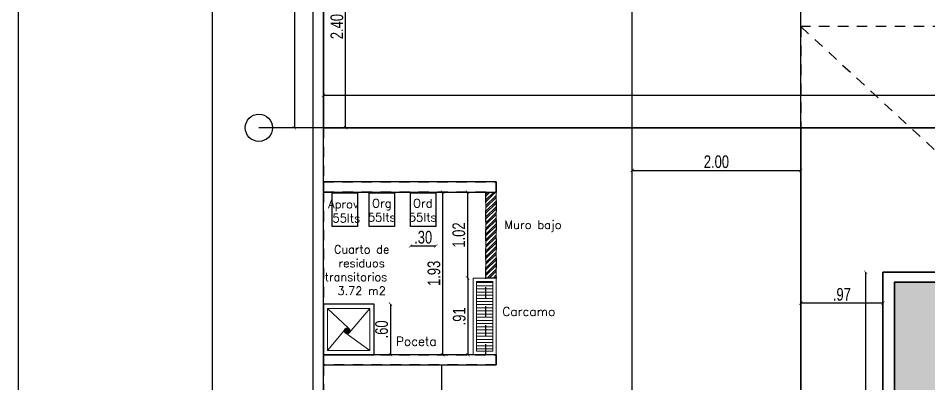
# Model space of a CAD drawing. Header units: metres. Extents: x 167 to 250, y 44 to 219.
# Drawn here: x 171.67 to 182.47, y 113.15 to 117.49 of the extents above; entities that cross this region are included whole.
import ezdxf

# ---------------------------------------------------------------- set-up
doc = ezdxf.new("R2010")
doc.units = ezdxf.units.M
doc.set_wipeout_variables(frame=1)
doc.linetypes.add('$0$$7$HIDDEN', pattern=[0.375, 0.25, -0.125])
doc.linetypes.add('06-PT1-01$0$HIDDEN2', pattern=[0.1875, 0.125, -0.0625])
for name, color, linetype, lineweight in [('A-PISO -ACHU', 55, 'Continuous', 0), ('A-PLAN-ACHU1', 105, 'Continuous', 9), ('A-PLAN-ACHU5', 252, 'Continuous', 5), ('A-WIPEOUT', 255, 'Continuous', 0), ('canchas', 7, 'Continuous', 0), ('cesped hatch', 70, 'Continuous', 0), ('muros', 5, 'Continuous', 25), ('puntea', 253, '06-PT1-01$0$HIDDEN2', 25)]:
    doc.layers.add(name, color=color, linetype=linetype, lineweight=lineweight)
doc.layers.add('A_MOBILIARIO', color=8, linetype='Continuous')
doc.layers.add('A_TEXTO', color=130, linetype='Continuous')
doc.styles.add('CORDENADAS', font='romans.shx', dxfattribs={"height": 1})
doc.styles.add('ING_75', font='swisscl.ttf', dxfattribs={"height": 0.15})
doc.dimstyles.new('ESC_1_75_ING', dxfattribs={"dimtxt": 0.15, "dimasz": 0.04, "dimexe": 0, "dimexo": 0, "dimgap": 0.0263, "dimtad": 1, "dimzin": 4, "dimdsep": 46, "dimtxsty": 'ING_75', "dimblk": 'ARCHTICK', "dimcen": 0.06, "dimse1": 1, "dimse2": 1, "dimclrd": 256, "dimclre": 2, "dimclrt": 1, "dimadec": 0, "dimazin": 0, "dimtfac": 1, "dimtix": 1, "dimtmove": 2, "dimatfit": 3, "dimldrblk": 'ARCHTICK', "dimfxl": 0, "dimtvp": 1.75, "dimtolj": 1, "dimtzin": 4, "dimarcsym": 0})

# ---------------------------------------------------------------- blocks, each defined once
blk = doc.blocks.new('*U656')
blk.add_wipeout([(0, 0), (0.91, 0), (0.91, -0.275), (0, -0.275)]).dxf.layer = 'A-WIPEOUT'
at = {"layer": 'A-PISO -ACHU', "linetype": 'Continuous', "transparency": 33554559}
h = blk.add_hatch(dxfattribs=at)
h.set_pattern_fill('LINE', color=252, scale=0.3, angle=270, style=0)
h.set_pattern_definition([(270, (-2906.91132, -1262.799436), (0.0375, 0), [])])
h.paths.add_polyline_path([(0.04, -0.04), (0.87, -0.04), (0.87, -0.235), (0.04, -0.235)])
at = {"layer": 'A-PISO -ACHU', "color": 252, "linetype": 'Continuous'}
for points in [[(0, 0), (0.91, 0), (0.91, -0.275), (0, -0.275)], [(0.04, -0.04), (0.87, -0.04), (0.87, -0.235), (0.04, -0.235)]]:
    blk.add_lwpolyline(points, close=True, dxfattribs=at)
blk = doc.blocks.new('_ArchTick')
at = {"color": 0, "linetype": 'ByBlock', "const_width": 0.15}
blk.add_lwpolyline([(-0.5, -0.5), (0.5, 0.5)], dxfattribs=at)
blk = doc.blocks.new('*D657')
at = {"layer": 'Defpoints', "color": 0, "transparency": 16777216}
for p in [(177.22, 115.425), (176.361, 113.495), (176.707, 113.495)]:
    blk.add_point(p, dxfattribs=at)
at = {"layer": 'muros', "lineweight": -2, "transparency": 16777216}
blk.add_line((176.707, 115.425), (176.707, 113.495), dxfattribs=at)
at = {"layer": 'muros', "lineweight": -2, "transparency": 16777216, "xscale": 0.04, "yscale": 0.04, "zscale": 0.04}
for p, rotation in [((176.707, 115.425), 90), ((176.707, 113.495), 270)]:
    blk.add_blockref('_ArchTick', p, dxfattribs=dict(at, rotation=rotation))
at = {"layer": 'muros', "color": 1, "transparency": 16777216, "insert": (176.604, 114.46), "char_height": 0.15, "attachment_point": 5, "rotation": 90, "style": 'ING_75'}
blk.add_mtext('\\A1;1.93', dxfattribs=at)
blk = doc.blocks.new('sifon b')
for p, q in [((-0.032, 0.012), (0.017, 0.012)), ((-0.032, 0.008), (0.017, 0.008)), ((-0.032, 0.004), (0.017, 0.004)), ((-0.032, 0), (0.017, 0)), ((-0.028, 0.02), (0.013, 0.02)), ((-0.028, 0.016), (0.013, 0.016)), ((-0.017, 0.028), (0.003, 0.028)), ((-0.017, 0.024), (0.003, 0.024)), ((-0.028, -0.004), (0.013, -0.004)), ((-0.028, -0.008), (0.013, -0.008)), ((-0.017, -0.012), (0.003, -0.012)), ((-0.017, -0.016), (0.003, -0.016))]:
    blk.add_line(p, q)
for radius in [0.0339, 0.0339, 0.0299]:
    blk.add_circle((-0.007, 0.006), radius)
for centre, start, end in [((-0.032, 0.01), 90, 270), ((-0.032, 0.002), 90, 270), ((-0.028, 0.018), 90, 270), ((-0.017, 0.026), 90, 270), ((0.003, 0.026), 270, 90), ((0.013, 0.018), 270, 90), ((0.017, 0.01), 270, 90), ((0.017, 0.002), 270, 90), ((-0.028, -0.006), 90, 270), ((-0.017, -0.014), 90, 270), ((0.003, -0.014), 270, 90), ((0.013, -0.006), 270, 90)]:
    blk.add_arc(centre, 0.00199, start, end)
blk = doc.blocks.new('etgtg')
at = {"layer": 'A-PLAN-ACHU5'}
for p, q in [((1576.757, -214.038), (1576.999, -214.271)), ((1577.257, -214.038), (1577.015, -214.326)), ((1576.757, -214.538), (1576.957, -214.295)), ((1577.257, -214.538), (1576.974, -214.334))]:
    blk.add_line(p, q, dxfattribs=at)
blk.add_lwpolyline([(1577.257, -214.538), (1577.257, -214.038), (1576.757, -214.038), (1576.757, -214.538)], close=True, dxfattribs=at)
at = {"layer": 'A_MOBILIARIO'}
blk.add_lwpolyline([(1577.307, -214.588), (1577.307, -213.988), (1576.707, -213.988), (1576.707, -214.588), (1577.307, -214.588)], dxfattribs=at)
at = {"layer": 'A-PLAN-ACHU5', "xscale": -1, "rotation": 164.451839968517}
blk.add_blockref('sifon b', (1576.998, -214.3), dxfattribs=at)
blk = doc.blocks.new('*D659')
at = {"layer": 'Defpoints', "color": 0, "transparency": 16777216}
for p in [(176.326, 115.015), (176.626, 115.015), (176.326, 114.784)]:
    blk.add_point(p, dxfattribs=at)
at = {"layer": 'muros', "lineweight": -2, "transparency": 16777216}
blk.add_line((176.626, 114.784), (176.326, 114.784), dxfattribs=at)
at = {"layer": 'muros', "lineweight": -2, "transparency": 16777216, "xscale": 0.04, "yscale": 0.04, "zscale": 0.04, "rotation": 180}
blk.add_blockref('_ArchTick', (176.326, 114.784), dxfattribs=at)
at = {"layer": 'muros', "lineweight": -2, "transparency": 16777216, "xscale": 0.04, "yscale": 0.04, "zscale": 0.04}
blk.add_blockref('_ArchTick', (176.626, 114.784), dxfattribs=at)
at = {"layer": 'muros', "color": 1, "transparency": 16777216, "insert": (176.476, 114.888), "char_height": 0.15, "attachment_point": 5, "style": 'ING_75'}
blk.add_mtext('\\A1;.30', dxfattribs=at)
blk = doc.blocks.new('*D660')
at = {"layer": 'Defpoints', "color": 0, "transparency": 16777216}
for p in [(177.121, 115.425), (176.995, 114.405), (177.002, 114.405)]:
    blk.add_point(p, dxfattribs=at)
at = {"layer": 'muros', "lineweight": -2, "transparency": 16777216}
blk.add_line((177.002, 115.425), (177.002, 114.405), dxfattribs=at)
at = {"layer": 'muros', "lineweight": -2, "transparency": 16777216, "xscale": 0.04, "yscale": 0.04, "zscale": 0.04}
for p, rotation in [((177.002, 115.425), 90), ((177.002, 114.405), 270)]:
    blk.add_blockref('_ArchTick', p, dxfattribs=dict(at, rotation=rotation))
at = {"layer": 'muros', "color": 1, "transparency": 16777216, "insert": (176.899, 114.915), "char_height": 0.15, "attachment_point": 5, "rotation": 90, "style": 'ING_75'}
blk.add_mtext('\\A1;1.02', dxfattribs=at)
blk = doc.blocks.new('*D661')
at = {"layer": 'Defpoints', "color": 0, "transparency": 16777216}
for p in [(175.893, 114.095), (175.893, 113.495), (176.088, 113.495)]:
    blk.add_point(p, dxfattribs=at)
at = {"layer": 'muros', "lineweight": -2, "transparency": 16777216}
blk.add_line((176.088, 114.095), (176.088, 113.495), dxfattribs=at)
at = {"layer": 'muros', "lineweight": -2, "transparency": 16777216, "xscale": 0.04, "yscale": 0.04, "zscale": 0.04}
for p, rotation in [((176.088, 114.095), 90), ((176.088, 113.495), 270)]:
    blk.add_blockref('_ArchTick', p, dxfattribs=dict(at, rotation=rotation))
at = {"layer": 'muros', "color": 1, "transparency": 16777216, "insert": (175.984, 113.795), "char_height": 0.15, "attachment_point": 5, "rotation": 90, "style": 'ING_75'}
blk.add_mtext('\\A1;.60', dxfattribs=at)
blk = doc.blocks.new('*D662')
at = {"layer": 'Defpoints', "color": 0, "transparency": 16777216}
for p in [(177.213, 114.405), (177.007, 113.495), (177.369, 113.495)]:
    blk.add_point(p, dxfattribs=at)
at = {"layer": 'muros', "lineweight": -2, "transparency": 16777216}
blk.add_line((177.007, 114.405), (177.007, 113.495), dxfattribs=at)
at = {"layer": 'muros', "lineweight": -2, "transparency": 16777216, "xscale": 0.04, "yscale": 0.04, "zscale": 0.04}
for p, rotation in [((177.007, 114.405), 90), ((177.007, 113.495), 270)]:
    blk.add_blockref('_ArchTick', p, dxfattribs=dict(at, rotation=rotation))
at = {"layer": 'muros', "color": 1, "transparency": 16777216, "insert": (176.904, 113.95), "char_height": 0.15, "attachment_point": 5, "rotation": 90, "style": 'ING_75'}
blk.add_mtext('\\A1;.91', dxfattribs=at)
blk = doc.blocks.new('canchas multiusos')
at = {"layer": 'cesped hatch', "transparency": 33554559}
h = blk.add_hatch(color=30, dxfattribs=at)
h.dxf.hatch_style = 1
h.paths.add_polyline_path([(31.844, 18.888), (0.396, 18.888), (0.396, 0.338), (31.844, 0.338)])
at = {"lineweight": 30}
for p, q in [((32.2, 19.2), (0, 19.2)), ((32.2, 14), (32.2, 19.2))]:
    blk.add_line(p, q, dxfattribs=at)
at = {"linetype": 'Continuous'}
blk.add_line((32.2, 19.2), (6.2, 19.2), dxfattribs=at)
at = {"lineweight": 30}
blk.add_lwpolyline([(0.396, 18.888), (31.844, 18.888), (31.844, 0.338), (0.396, 0.338)], close=True, dxfattribs=at)
blk = doc.blocks.new('A$Cb2b0d80f')
at = {"layer": 'canchas', "color": 0, "linetype": 'ByBlock', "lineweight": -2, "rotation": 90}
blk.add_blockref('canchas multiusos', (19.2, -32.2), dxfattribs=at)
blk = doc.blocks.new('*D808')
at = {"layer": 'Defpoints', "color": 0, "transparency": 16777216}
for p in [(183.691, 114.475), (181.724, 107.115), (183.691, 107.115)]:
    blk.add_point(p, dxfattribs=at)
at = {"layer": 'muros', "lineweight": -2, "transparency": 16777216}
blk.add_line((181.724, 114.475), (181.724, 107.115), dxfattribs=at)
at = {"layer": 'muros', "lineweight": -2, "transparency": 16777216, "xscale": 0.04, "yscale": 0.04, "zscale": 0.04}
for p, rotation in [((181.724, 114.475), 90), ((181.724, 107.115), 270)]:
    blk.add_blockref('_ArchTick', p, dxfattribs=dict(at, rotation=rotation))
at = {"layer": 'muros', "color": 1, "transparency": 16777216, "insert": (181.621, 110.795), "char_height": 0.15, "attachment_point": 5, "rotation": 90, "style": 'ING_75'}
blk.add_mtext('\\A1;7.36', dxfattribs=at)
blk = doc.blocks.new('*D831')
at = {"layer": 'Defpoints', "color": 0, "transparency": 16777216}
for p in [(180.955, 116.188), (181.929, 114.475), (180.955, 114.107)]:
    blk.add_point(p, dxfattribs=at)
at = {"layer": 'muros', "lineweight": -2, "transparency": 16777216}
blk.add_line((181.929, 114.107), (180.955, 114.107), dxfattribs=at)
at = {"layer": 'muros', "lineweight": -2, "transparency": 16777216, "xscale": 0.04, "yscale": 0.04, "zscale": 0.04, "rotation": 180}
blk.add_blockref('_ArchTick', (180.955, 114.107), dxfattribs=at)
at = {"layer": 'muros', "lineweight": -2, "transparency": 16777216, "xscale": 0.04, "yscale": 0.04, "zscale": 0.04}
blk.add_blockref('_ArchTick', (181.929, 114.107), dxfattribs=at)
at = {"layer": 'muros', "color": 1, "transparency": 16777216, "insert": (181.442, 114.21), "char_height": 0.15, "attachment_point": 5, "style": 'ING_75'}
blk.add_mtext('\\A1;.97', dxfattribs=at)
blk = doc.blocks.new('*D862')
at = {"layer": 'Defpoints', "color": 0, "transparency": 16777216}
for p in [(175.293, 118.588), (175.556, 118.588), (175.293, 116.188)]:
    blk.add_point(p, dxfattribs=at)
at = {"layer": 'muros', "lineweight": -2, "transparency": 16777216}
blk.add_line((175.556, 116.188), (175.556, 118.588), dxfattribs=at)
at = {"layer": 'muros', "lineweight": -2, "transparency": 16777216, "xscale": 0.04, "yscale": 0.04, "zscale": 0.04}
for p, rotation in [((175.556, 118.588), 90), ((175.556, 116.188), 270)]:
    blk.add_blockref('_ArchTick', p, dxfattribs=dict(at, rotation=rotation))
at = {"layer": 'muros', "color": 1, "transparency": 16777216, "insert": (175.453, 117.388), "char_height": 0.15, "attachment_point": 5, "rotation": 90, "style": 'ING_75'}
blk.add_mtext('\\A1;2.40', dxfattribs=at)
blk = doc.blocks.new('*D863')
at = {"layer": 'Defpoints', "color": 0, "transparency": 16777216}
for p in [(175.173, 122.88), (174.948, 116.188), (175.173, 116.188)]:
    blk.add_point(p, dxfattribs=at)
at = {"layer": 'muros', "lineweight": -2, "transparency": 16777216}
blk.add_line((174.948, 122.88), (174.948, 116.188), dxfattribs=at)
at = {"layer": 'muros', "lineweight": -2, "transparency": 16777216, "xscale": 0.04, "yscale": 0.04, "zscale": 0.04}
for p, rotation in [((174.948, 122.88), 90), ((174.948, 116.188), 270)]:
    blk.add_blockref('_ArchTick', p, dxfattribs=dict(at, rotation=rotation))
at = {"layer": 'muros', "color": 1, "transparency": 16777216, "insert": (174.845, 119.534), "char_height": 0.15, "attachment_point": 5, "rotation": 90, "style": 'ING_75'}
blk.add_mtext('\\A1;6.69', dxfattribs=at)
blk = doc.blocks.new('*D868')
at = {"layer": 'Defpoints', "color": 0, "transparency": 16777216}
for p in [(180.953, 115.681), (180.953, 115.513), (178.955, 114.312)]:
    blk.add_point(p, dxfattribs=at)
at = {"layer": 'muros', "lineweight": -2, "transparency": 16777216}
blk.add_line((178.955, 115.681), (180.953, 115.681), dxfattribs=at)
at = {"layer": 'muros', "lineweight": -2, "transparency": 16777216, "xscale": 0.04, "yscale": 0.04, "zscale": 0.04, "rotation": 180}
blk.add_blockref('_ArchTick', (178.955, 115.681), dxfattribs=at)
at = {"layer": 'muros', "lineweight": -2, "transparency": 16777216, "xscale": 0.04, "yscale": 0.04, "zscale": 0.04}
blk.add_blockref('_ArchTick', (180.953, 115.681), dxfattribs=at)
at = {"layer": 'muros', "color": 1, "transparency": 16777216, "insert": (179.954, 115.784), "char_height": 0.15, "attachment_point": 5, "style": 'ING_75'}
blk.add_mtext('\\A1;2.00', dxfattribs=at)
blk = doc.blocks.new('*D870')
at = {"layer": 'Defpoints', "color": 0, "transparency": 16777216}
for p in [(175.293, 116.571), (175.293, 116.188), (215.725, 116.188)]:
    blk.add_point(p, dxfattribs=at)
at = {"layer": 'muros', "lineweight": -2, "transparency": 16777216}
blk.add_line((215.725, 116.571), (175.293, 116.571), dxfattribs=at)
at = {"layer": 'muros', "lineweight": -2, "transparency": 16777216, "xscale": 0.04, "yscale": 0.04, "zscale": 0.04, "rotation": 180}
blk.add_blockref('_ArchTick', (175.293, 116.571), dxfattribs=at)
at = {"layer": 'muros', "lineweight": -2, "transparency": 16777216, "xscale": 0.04, "yscale": 0.04, "zscale": 0.04}
blk.add_blockref('_ArchTick', (215.725, 116.571), dxfattribs=at)
at = {"layer": 'muros', "color": 1, "transparency": 16777216, "insert": (195.509, 116.675), "char_height": 0.15, "attachment_point": 5, "style": 'ING_75'}
blk.add_mtext('\\A1;40.43', dxfattribs=at)

msp = doc.modelspace()

# ---------------------------------------------------------------- hatches: boundary and pattern name
at = {"layer": 'A-PLAN-ACHU1', "true_color": 0xc7c8ca}
h = msp.add_hatch(dxfattribs=at)
h.set_pattern_fill('ANSI32', color=9, scale=0.005)
h.set_pattern_definition([(45, (-1402.453798, 328.43062), (-0.0336759605, 0.0336759605), []), (45, (-1402.431347, 328.43062), (-0.0336759605, 0.0336759605), [])])
h.paths.add_polyline_path([(177.34, 115.424), (177.22, 115.424), (177.22, 114.405), (177.34, 114.405)])

# ---------------------------------------------------------------- linework, layer by layer
at = {"color": 7}
msp.add_lwpolyline([(176.693, 113.375), (176.693, 112.475), (175.293, 112.475), (175.293, 113.375)], close=True, dxfattribs=at)
at = {"layer": 'muros', "color": 114, "true_color": 0x139b48}
for p, q in [((171.673, 126.38), (171.673, 95.225)), ((173.973, 124.08), (173.973, 97.525)), ((175.173, 109.775), (175.173, 122.88)), ((175.293, 113.375), (175.293, 118.588))]:
    msp.add_line(p, q, dxfattribs=at)
at = {"layer": 'muros', "color": 4}
for p, q in [((178.955, 102.836), (178.955, 117.797)), ((180.955, 103.88), (180.955, 117.797)), ((216.297, 116.188), (174.528, 116.188))]:
    msp.add_line(p, q, dxfattribs=at)
at = {"layer": 'muros', "color": 242, "true_color": 0xcd2027}
msp.add_lwpolyline([(215.725, 116.188), (215.725, 118.59), (175.293, 118.588), (175.293, 116.188), (180.953, 116.188), (180.953, 116.188), (195.243, 116.188), (195.243, 116.188), (215.725, 116.188)], dxfattribs=at)
at = {"layer": 'muros', "color": 61, "linetype": '06-PT1-01$0$HIDDEN2', "true_color": 0xe5e878}
for points in [[(175.293, 116.188), (175.293, 115.545), (177.34, 115.545), (177.34, 114.405), (177.22, 114.405), (177.22, 115.425), (175.293, 115.425), (175.293, 113.495), (177.34, 113.495), (177.34, 113.375), (175.293, 113.375), (175.293, 109.775), (177.343, 109.775), (177.343, 108.832), (177.223, 108.832), (177.223, 109.649), (175.293, 109.655), (175.293, 106.754), (177.223, 106.754), (177.223, 107.882), (177.343, 107.882), (177.343, 106.634), (175.293, 106.634), (175.293, 103.016)], [(178.955, 103.017), (178.955, 116.188), (175.293, 116.188)]]:
    msp.add_lwpolyline(points, dxfattribs=at)
at = {"layer": 'muros', "color": 85, "linetype": '06-PT1-01$0$HIDDEN2', "true_color": 0x58ba48}
msp.add_lwpolyline([(207.939, 116.188), (207.939, 105.418), (178.955, 105.418), (178.955, 116.188)], close=True, dxfattribs=at)
at = {"layer": 'muros', "color": 114, "true_color": 0x139b48}
for points in [[(178.955, 116.188), (180.955, 116.188), (180.955, 105.418), (178.955, 105.418)], [(175.293, 115.425), (177.34, 115.425), (177.34, 115.545), (175.293, 115.545)]]:
    msp.add_lwpolyline(points, close=True, dxfattribs=at)
at = {"layer": 'muros', "color": 6, "linetype": '$0$$7$HIDDEN'}
msp.add_lwpolyline([(180.955, 105.418), (195.244, 105.418), (195.244, 116.188), (180.955, 116.188)], close=True, dxfattribs=at)
at = {"layer": 'muros', "color": 114, "true_color": 0x139b48}
for points in [[(175.396, 115.415), (175.696, 115.415), (175.696, 115.015), (175.396, 115.015), (175.396, 115.415)], [(175.837, 115.415), (176.137, 115.415), (176.137, 115.015), (175.837, 115.015), (175.837, 115.415)], [(176.326, 115.415), (176.626, 115.415), (176.626, 115.015), (176.326, 115.015), (176.326, 115.415)]]:
    msp.add_lwpolyline(points, dxfattribs=at)
at = {"layer": 'muros', "color": 4}
msp.add_circle((174.528, 116.188), 0.162, dxfattribs=at)
at = {"layer": 'puntea'}
msp.add_line((180.955, 117.388), (195.244, 104.218), dxfattribs=at)
msp.add_lwpolyline([(180.955, 117.388), (180.955, 104.218), (195.244, 104.218), (195.244, 117.388)], close=True, dxfattribs=at)

# ---------------------------------------------------------------- block references
at = {"color": 6, "xscale": -0.3833087489970282, "yscale": 0.3833087489970282, "zscale": 0.3833087489970282, "rotation": 90}
msp.add_blockref('A$Cb2b0d80f', (181.929, 114.475), dxfattribs=at)
at = {"layer": 'muros', "color": 114, "true_color": 0x139b48}
msp.add_blockref('etgtg', (-1401.414, 328.083), dxfattribs=at)

# ---------------------------------------------------------------- texts
at = {"layer": 'A_TEXTO', "attachment_point": 1, "style": 'CORDENADAS'}
for s, width, gutter_width, insert, char_height in [('\\pxqc;Aprov\\P 55lts', 0.64862, 10.719, (175.206, 115.332), 0.1), ('\\pxqc;Org \\P55lts', 1.05876, 10.719, (175.456, 115.342), 0.1), ('\\pxqc;Ord \\P55lts', 1.05876, 10.719, (175.942, 115.342), 0.1), ('\\pxqc;Muro bajo', 1.05876, 10.719, (177.249, 115.087), 0.1), ('Carcamo', 0.74294, 5.263, (177.416, 114.06), 0.1053), ('Poceta', 0.74294, 5.263, (176.153, 113.706), 0.1053)]:
    msp.add_mtext_dynamic_manual_height_columns(s, width=width, gutter_width=gutter_width, heights=[0], dxfattribs=dict(at, insert=insert, char_height=char_height))
at = {"layer": 'A_TEXTO', "color": 240, "true_color": 0xed1f24, "insert": (175.217, 114.794), "char_height": 0.09827, "attachment_point": 1, "style": 'CORDENADAS'}
msp.add_mtext_dynamic_manual_height_columns('\\pxqc;Cuarto de residuos transitorios   3.72 m2', width=1.05876, gutter_width=10.719, heights=[0], dxfattribs=at)

# ---------------------------------------------------------------- dimensions: what is measured, and where the dimension line sits
at = {"layer": 'muros', "color": 114, "true_color": 0x139b48}
for base, p1, p2, angle, picture, middle in [((174.948, 116.188), (175.173, 122.88), (175.173, 116.188), 90, '*D863', (174.845, 119.534)), ((175.556, 118.588), (175.293, 116.188), (175.293, 118.588), 90, '*D862', (175.453, 117.388)), ((181.724, 107.115), (183.691, 114.475), (183.691, 107.115), 270, '*D808', (181.621, 110.795)), ((176.088, 113.495), (175.893, 114.095), (175.893, 113.495), 90, '*D661', (175.984, 113.795))]:
    dim = msp.add_linear_dim(base=base, p1=p1, p2=p2, angle=angle, dimstyle='ESC_1_75_ING', dxfattribs=at)
    dim.commit()
    dim.dimension.update_dxf_attribs({"geometry": picture, "text_midpoint": middle})
for base, p1, p2, picture, middle in [((175.293, 116.571), (215.725, 116.188), (175.293, 116.188), '*D870', (195.509, 116.675)), ((180.955, 114.107), (181.929, 114.475), (180.955, 116.188), '*D831', (181.442, 114.21)), ((180.953, 115.681), (178.955, 114.312), (180.953, 115.513), '*D868', (179.954, 115.784)), ((176.326, 114.784), (176.626, 115.015), (176.326, 115.015), '*D659', (176.476, 114.888))]:
    dim = msp.add_linear_dim(base=base, p1=p1, p2=p2, dimstyle='ESC_1_75_ING', dxfattribs=at)
    dim.commit()
    dim.dimension.update_dxf_attribs({"geometry": picture, "text_midpoint": middle})

# ---------------------------------------------------------------- next in the draw order: block references
at = {"rotation": 89.99999999999997}
msp.add_blockref('*U656', (177.068, 113.495), dxfattribs=at)

# ---------------------------------------------------------------- next in the draw order: linework, layer by layer
at = {"layer": 'A-PLAN-ACHU1', "color": 9, "true_color": 0xc7c8ca}
msp.add_lwpolyline([(177.22, 115.425), (177.34, 115.425), (177.34, 114.405), (177.22, 114.405), (177.22, 115.425)], dxfattribs=at)
at = {"layer": 'muros', "color": 114, "true_color": 0x139b48}
msp.add_lwpolyline([(175.293, 113.375), (177.34, 113.375), (177.34, 113.495), (175.293, 113.495)], close=True, dxfattribs=at)
at = {"layer": 'puntea'}
msp.add_lwpolyline([(175.293, 115.425), (175.293, 113.495), (177.22, 113.495), (177.22, 115.425)], close=True, dxfattribs=at)

# ---------------------------------------------------------------- next in the draw order: dimensions: what is measured, and where the dimension line sits
at = {"layer": 'muros', "color": 114, "true_color": 0x139b48}
for base, p1, p2, picture, middle in [((176.707, 113.495), (177.22, 115.425), (176.361, 113.495), '*D657', (176.604, 114.46)), ((177.002, 114.405), (177.121, 115.425), (176.995, 114.405), '*D660', (176.899, 114.915)), ((177.007, 113.495), (177.213, 114.405), (177.369, 113.495), '*D662', (176.904, 113.95))]:
    dim = msp.add_linear_dim(base=base, p1=p1, p2=p2, angle=90, dimstyle='ESC_1_75_ING', dxfattribs=at)
    dim.commit()
    dim.dimension.update_dxf_attribs({"geometry": picture, "text_midpoint": middle})

doc.saveas('drawing.dxf')
